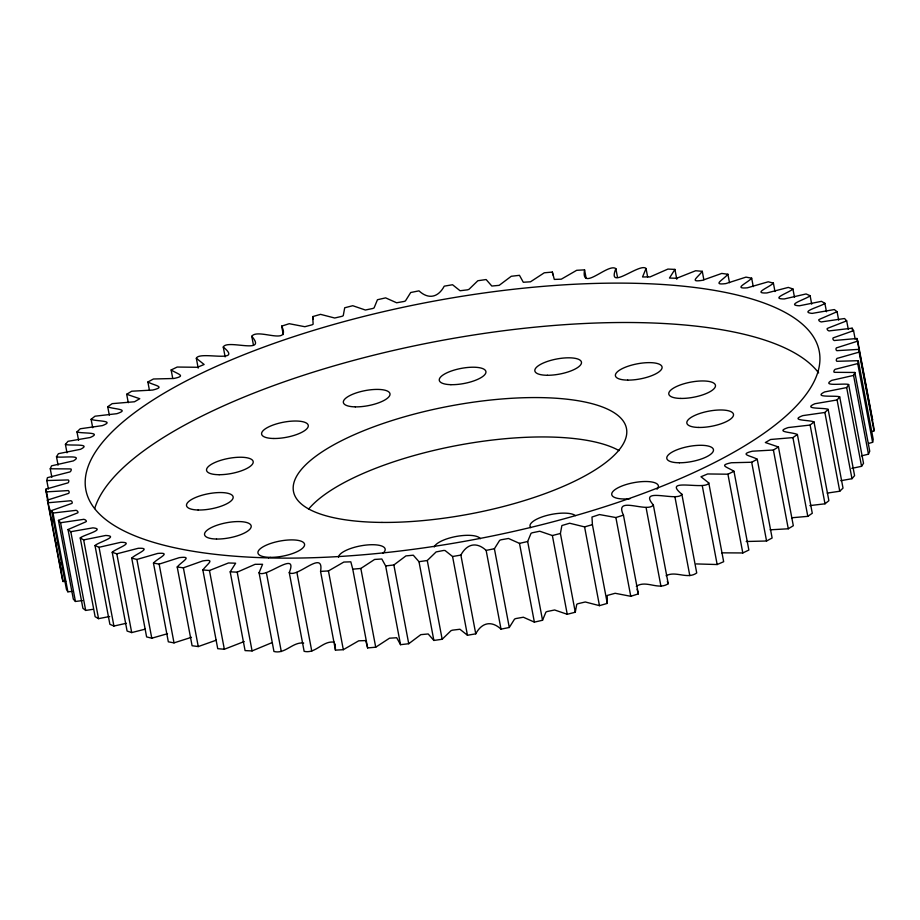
<?xml version="1.0" encoding="UTF-8"?>
<svg xmlns="http://www.w3.org/2000/svg" width="920" height="920" viewBox="0 0 920 920"><rect width="100%" height="100%" fill="white"/><g stroke="black" fill="none" stroke-linecap="round" stroke-linejoin="round"><path stroke-width="1.38" d="M335.236 644.034L335.443 650.141L343.321 649.692L358.708 640.814L365.7 640.584L367.643 647.921L375.716 647.208L389.493 638.204L396.692 637.744L400.534 644.678L408.733 643.724L420.819 634.65L428.179 633.96L433.872 640.458L442.163 639.262L451.018 630.671L452.456 630.165L459.931 629.257L467.452 635.26L475.755 633.834C481.746 622.553 491.452 620.275 501.02 629.142L509.289 627.486L514.533 619.114L515.832 618.562L523.376 617.228L534.37 622.127L542.547 620.264L545.916 612.099L547.135 611.524L554.634 609.983L567.249 614.284L575.287 612.226L576.759 604.302L577.886 603.716L585.292 601.979L599.46 605.647L607.292 603.405L607.2 595.47L615.146 593.285L630.763 596.298L638.331 593.883L637.111 589.214M334.351 642.217C322.839 640.216 315.801 654.062 304.141 651.337L289.26 572.585C298.712 549.148 265.098 579.002 259.072 572.734L273.953 651.486C285.2 654.419 292.721 641.619 303.68 643.08M253.38 344.735L251.781 336.294C257.635 327.773 291.513 346.368 281.669 326.117L289.236 323.702L304.853 326.715L312.122 324.806L313.134 324.208L312.708 316.595L320.539 314.353L334.707 318.021L342.113 316.284L343.24 315.698L344.712 307.774L352.751 305.716L365.366 310.017L372.864 308.476L374.084 307.901L377.453 299.736L385.629 297.873L396.623 302.772L404.167 301.438L405.467 300.886L410.711 292.514L418.979 290.858C428.547 299.724 438.253 297.447 444.245 286.166L452.548 284.74L460.069 290.743L467.544 289.834L468.981 289.328L477.836 280.738L486.128 279.542L491.82 286.039L499.18 285.349L511.267 276.276L519.466 275.321L523.308 282.256L530.506 281.796L544.284 272.791L552.356 272.078L554.3 279.415L561.292 279.185L576.679 270.308L584.556 269.859C580.681 292.721 608.304 262.591 615.859 268.663C606.406 292.1 640.021 262.246 646.047 268.513L647.645 276.954M607.292 603.405L592.411 524.653L591.985 517.04L599.483 514.556L615.882 517.546L623.449 515.131C613.606 494.879 647.484 513.475 653.338 504.953C637.203 486.208 678.224 502.343 681.846 494.201L696.727 572.953C687.309 579.761 675.763 570.457 666.103 575.759M48.38 488.98L46.782 480.55L47.392 477.675L68.839 472.201C70.76 472.65 72.68 468.199 69.908 468.912L50.255 468.786L51.853 477.227M868.572 443.44L872.608 442.324L857.727 363.572L858.337 360.697L837.913 361.272C835.348 362.204 836.027 357.707 838.2 358.087L859.119 352.118L859.038 349.358L837.97 350.6C835.705 351.693 835.038 347.323 837.487 347.553L857.727 341.124L856.957 338.491L835.394 340.411C833.439 341.561 831.461 337.525 834.141 337.525L853.576 330.683L852.127 328.198L830.208 330.774C828.529 331.901 825.366 328.348 828.195 328.06L846.676 320.861L848.274 329.291M872.608 442.324L873.218 439.449L858.337 360.697M259.072 572.734L262.579 564.282L255.093 564.316L237.199 572.159L230.195 571.849L245.077 650.601L252.08 650.923L271.607 642.804M646.047 268.513L642.539 276.966L650.026 276.931L667.92 269.077L674.923 269.399L676.775 279.243M575.287 612.226L560.406 533.473L561.878 525.55L569.653 523.227L584.579 526.895L592.411 524.653M50.255 468.786L51.543 465.83L73.382 460.885C84.766 454.238 59.834 458.344 56.476 456.699L58.075 465.14M861.568 455.86L868.457 454.169L853.576 375.417L854.864 372.462L835.222 372.335C832.439 373.048 834.359 368.598 836.28 369.046L857.727 363.572M868.457 454.169L869.745 451.214L854.864 372.462M230.195 571.849L235.646 563.201L228.482 562.971L209.461 570.503L202.848 569.928L217.73 648.681L224.342 649.255L244.202 641.539M674.923 269.399L669.472 278.047L676.637 278.277L695.658 270.744L702.27 271.32L703.857 279.749M542.547 620.264L527.666 541.512L531.035 533.335L532.254 532.772L539.752 531.231L552.368 535.532L560.406 533.473M56.476 456.699L58.443 453.675L80.511 449.305C93.012 443.072 68.989 446.096 65.412 444.371L66.999 452.812M851.828 468.36L861.557 466.325L846.676 387.573L848.643 384.537C845.284 382.904 820.352 387.009 831.737 380.362L853.576 375.417M861.557 466.325L863.523 463.3L848.643 384.537M202.848 569.928C207.816 563.373 215.981 558.785 202.71 560.935L183.379 567.812L177.215 566.996L192.096 645.748L198.26 646.564L216.292 640.17M702.27 271.32C697.303 277.874 689.137 282.463 702.408 280.312L721.74 273.435L727.904 274.252L729.502 282.693M289.26 572.585C296.815 578.657 324.438 548.527 320.562 571.389L328.44 570.929L343.827 562.062L350.819 561.832L352.762 569.169L360.835 568.457L374.612 559.452L381.811 558.992L385.652 565.926L393.863 564.972L405.938 555.898L413.298 555.208L418.991 561.694L427.282 560.51L436.137 551.919L443.659 550.459L445.05 550.505L452.571 556.508L460.874 555.082C466.865 543.8 476.572 541.523 486.139 550.39L494.408 548.734L499.652 540.362L500.951 539.81L508.495 538.476L519.49 543.375L527.666 541.512M65.412 444.371L68.022 441.301L90.183 437.517C103.557 431.733 80.925 433.768 76.981 431.882L78.579 440.312M827.23 493.097L839.764 491.222L843.019 488.117L828.138 409.365C824.193 407.468 801.561 409.515 814.936 403.73L837.096 399.947L839.707 396.876C836.13 395.151 812.107 398.176 824.607 391.943L846.676 387.573M840.799 480.7L851.977 478.699L854.588 475.628L839.707 396.876M177.215 566.996C181.78 561.43 193.579 555.864 179.296 557.646L159.137 564.121L153.456 563.051L168.326 641.815L174.018 642.873L191.463 637.307M727.904 274.252C723.338 279.806 711.539 285.384 725.822 283.601L745.982 277.127L751.674 278.185L753.261 286.626M76.981 431.882L80.235 428.777L102.338 425.626C116.299 420.336 95.553 421.463 91.114 419.313L92.713 427.742M809.876 505.597L824.998 503.803L828.885 500.687L814.005 421.935C809.577 419.784 788.819 420.9 802.78 415.621L824.883 412.47L828.138 409.365M153.456 563.051C157.561 558.348 172.592 552.149 157.757 553.426L136.896 559.452L131.732 558.141L146.613 636.904L151.777 638.204L167.509 633.707M751.674 278.185C747.557 282.9 732.527 289.098 747.362 287.822L768.223 281.796L773.386 283.095L774.985 291.536M91.114 419.313L95.001 416.197L116.874 413.69C131.157 408.974 112.746 409.262 107.72 406.743L109.319 415.184M791.591 517.787L807.806 516.35L812.279 513.256L797.398 434.504C792.373 431.986 773.961 432.262 788.244 427.558L810.117 425.051L814.005 421.935M131.732 558.141C135.389 554.116 153.237 547.618 138.218 548.297L116.817 553.828L112.205 552.299L127.087 631.051L131.698 632.581L145.199 629.165M773.386 283.095C769.73 287.132 751.881 293.63 766.9 292.951L788.302 287.419L792.913 288.949L794.512 297.39M107.72 406.743L112.194 403.65L134.504 401.764L139.76 398.716L126.684 394.277L128.282 402.718M770.109 529.816L788.279 528.781L793.316 525.722L778.435 446.97L765.359 442.531L770.615 439.484L792.925 437.598L797.398 434.504M112.205 552.299C115.46 548.78 135.7 542.271 120.842 542.294L99.038 547.297L95.001 545.548L109.882 624.3L113.919 626.048L126.304 623.288M792.913 288.949C789.659 292.468 769.419 298.977 784.277 298.954L806.081 293.952L810.117 295.699L811.704 304.141M126.684 394.277L131.721 391.218L152.72 390.046C166.531 386.664 154.341 385.664 147.879 381.995L153.433 378.994L173.788 378.499C186.679 375.831 178.308 374.474 171.143 369.966L177.192 367.046L197.455 367.275L204.136 364.492L196.339 358.294C199.272 350.531 244.145 364.193 223.272 347.047C226.895 338.905 267.915 355.039 251.781 336.294M746.212 541.5L766.567 541.006L772.121 538.004L757.24 459.252C750.789 455.584 738.587 454.572 752.399 451.202L773.398 450.018L778.435 446.97M95.001 545.548C97.911 542.42 120.152 536.141 105.719 535.463L83.662 539.902L80.247 537.947C82.903 535.083 106.697 529.264 92.966 527.85L70.805 531.691L68.034 529.54L85.445 522.019C88.297 521.433 84.157 518.431 82.673 519.501L60.559 522.721L58.443 520.386L76.923 513.188C79.752 512.9 76.59 509.346 74.911 510.473L52.992 513.049L51.543 510.565L70.978 503.723C73.657 503.723 71.679 499.686 69.724 500.836L48.162 502.757L47.392 500.112L67.632 493.695C70.081 493.925 69.414 489.555 67.148 490.647L46.08 491.889L46 489.129L66.918 483.161C69.092 483.541 69.77 479.044 67.206 479.975L46.782 480.55M810.117 295.699C807.208 298.827 784.967 305.106 799.399 305.785L821.456 301.346L824.872 303.301L826.47 311.742M721.706 552.839L742.808 552.954L748.857 550.034L733.976 471.281C726.811 466.773 718.439 465.416 731.331 462.748L751.686 462.254L757.24 459.252M824.872 303.301C822.216 306.164 798.422 311.983 812.153 313.398L834.313 309.557L837.085 311.707L838.683 320.148M696.244 563.925L717.163 564.535L723.66 561.706L708.779 482.954L700.982 476.755L707.664 473.961L727.927 474.202L733.976 471.281M837.085 311.707L819.674 319.228C816.822 319.803 820.962 322.816 822.445 321.747L844.56 318.527L846.676 320.861M636.283 586.304C646.38 579.703 658.145 590.536 668.219 583.705L653.338 504.953M681.846 494.201C660.974 477.054 705.847 490.716 708.779 482.954M871.389 431.675L874 430.87L873.919 428.11L856.957 338.491M109.687 616.504L98.543 618.654L95.128 616.699L80.247 537.947M68.034 529.54L82.915 608.293L85.686 610.443L92.748 609.351M58.443 520.386L73.324 599.138L75.44 601.473L82.455 600.576M51.543 510.565L66.424 589.317L67.873 591.801L72.025 591.399M47.392 500.112L62.272 578.875L63.043 581.509L65.745 581.313M667.333 581.509L668.219 583.705M871.838 417.243L872.608 419.888L857.727 341.124M859.119 352.118L874 430.87M853.576 330.683L855.163 339.123M852.127 328.198L852.656 331.004M837.096 399.947L851.977 478.699M824.883 412.47L839.764 491.222M810.117 425.051L824.998 503.803M792.925 437.598L807.806 516.35M773.398 450.018L788.279 528.781M751.686 462.254L766.567 541.006M727.927 474.202L742.808 552.954M702.282 485.772L717.163 564.535M674.935 496.915L689.816 575.667M615.859 268.663L617.458 277.104M646.07 507.518L660.951 586.281M584.556 269.859L586.155 278.3M623.449 515.131L638.331 593.883M615.882 517.546L630.763 596.298M552.356 272.078L552.885 274.896M584.579 526.895L599.46 605.647M552.368 535.532L567.249 614.284M519.49 543.375L534.37 622.127M494.408 548.734L509.289 627.486M486.139 550.39L501.02 629.142M460.874 555.082L475.755 633.834M452.571 556.508L467.452 635.26M427.282 560.51L442.163 639.262M418.991 561.694L433.872 640.458M393.863 564.972L408.733 643.724M385.652 565.926L400.534 644.678M360.835 568.457L375.716 647.208M312.708 316.595L313.248 319.412M352.762 569.169L367.643 647.921M328.44 570.929L343.321 649.692M281.669 326.117L283.256 334.558M320.562 571.389L335.443 650.141M296.895 572.378L311.776 651.13M266.409 572.792L281.29 651.544M223.272 347.047L225.136 356.891M237.199 572.159L252.08 650.923M196.339 358.294L198.191 368.138M209.461 570.503L224.342 649.255M171.143 369.966L172.742 378.407M183.379 567.812L198.26 646.564M147.879 381.995L149.465 390.436M159.137 564.121L174.018 642.873M136.896 559.452L151.777 638.204M116.817 553.828L131.698 632.581M99.038 547.297L113.919 626.048M83.662 539.902L98.543 618.654M70.805 531.691L85.686 610.443M60.559 522.721L75.44 601.473M52.992 513.049L67.873 591.801M46 489.129L48.392 501.791M49.714 508.817L50.255 511.635M51.578 518.661L52.106 521.479M56.097 542.57L56.626 545.387M59.823 562.258L60.352 565.075M46.08 491.889L63.043 581.509M60.881 567.881L60.961 570.641M308.545 509.208A169.429 54.878 -10.7 0 1 457.401 445.418A169.429 54.878 -10.7 0 1 619.091 450.616M94.679 508.576A373.175 120.876 -10.7 0 1 439.265 340.906A373.175 120.876 -10.7 0 1 818.616 372.922M338.502 557.267A23.724 7.682 -10.7 0 1 367.31 544.95A23.724 7.682 -10.7 0 1 382.812 553.357M434.228 546.974A23.724 7.682 -10.7 0 1 456.665 536.371A23.724 7.682 -10.7 0 1 480.332 538.729M530.805 527.712A23.724 7.682 -10.7 0 1 546.48 515.556A23.724 7.682 -10.7 0 1 575.425 515.614M629.947 498.72A23.724 7.682 -10.7 0 1 612.271 492.384A23.724 7.682 -10.7 0 1 640.159 481.769A23.724 7.682 -10.7 0 1 657.846 488.117M657.478 488.647A23.724 7.682 -10.7 0 1 657.018 489.198M268.513 557.899A373.175 120.876 -10.7 0 0 819.938 358.857A373.175 120.876 -10.7 0 0 269.238 345.103A373.175 120.876 -10.7 0 0 268.513 557.899M381.961 522.422A169.429 54.878 -10.7 0 0 626.681 429.87A169.429 54.878 -10.7 0 0 371.358 427.708A169.429 54.878 -10.7 0 0 381.961 522.422M219.144 474.709A23.724 7.682 -10.7 0 0 253.195 461.679A23.724 7.682 -10.7 0 0 217.258 461.529A23.724 7.682 -10.7 0 0 219.144 474.709M198.133 510.002A23.724 7.682 -10.7 0 0 233.174 497.352A23.724 7.682 -10.7 0 0 198.156 496.489A23.724 7.682 -10.7 0 0 198.133 510.002M216.499 539.039A23.724 7.682 -10.7 0 0 251.217 526.251A23.724 7.682 -10.7 0 0 215.889 525.63A23.724 7.682 -10.7 0 0 216.499 539.039M270.204 557.359A23.724 7.682 -10.7 0 0 304.589 544.456A23.724 7.682 -10.7 0 0 268.962 544.065A23.724 7.682 -10.7 0 0 270.204 557.359M679.408 462.772A23.724 7.682 -10.7 0 0 713.46 449.73A23.724 7.682 -10.7 0 0 677.534 449.581A23.724 7.682 -10.7 0 0 679.408 462.772M698.487 427.443A23.724 7.682 -10.7 0 0 733.527 414.793A23.724 7.682 -10.7 0 0 698.51 413.919A23.724 7.682 -10.7 0 0 698.487 427.443M680.765 398.429A23.724 7.682 -10.7 0 0 715.484 385.641A23.724 7.682 -10.7 0 0 680.156 385.008A23.724 7.682 -10.7 0 0 680.765 398.429M627.705 380.109A23.724 7.682 -10.7 0 0 662.089 367.195A23.724 7.682 -10.7 0 0 626.451 366.804A23.724 7.682 -10.7 0 0 627.705 380.109M547.423 375.279A23.724 7.682 -10.7 0 0 581.474 362.25A23.724 7.682 -10.7 0 0 545.548 362.1A23.724 7.682 -10.7 0 0 547.423 375.279M450.926 384.675A23.724 7.682 -10.7 0 0 485.955 372.013A23.724 7.682 -10.7 0 0 450.949 371.151A23.724 7.682 -10.7 0 0 450.926 384.675M355.304 406.87A23.724 7.682 -10.7 0 0 390.022 394.082A23.724 7.682 -10.7 0 0 354.695 393.461A23.724 7.682 -10.7 0 0 355.304 406.87M273.895 438.495A23.724 7.682 -10.7 0 0 308.28 425.58A23.724 7.682 -10.7 0 0 272.654 425.19A23.724 7.682 -10.7 0 0 273.895 438.495"/></g></svg>
